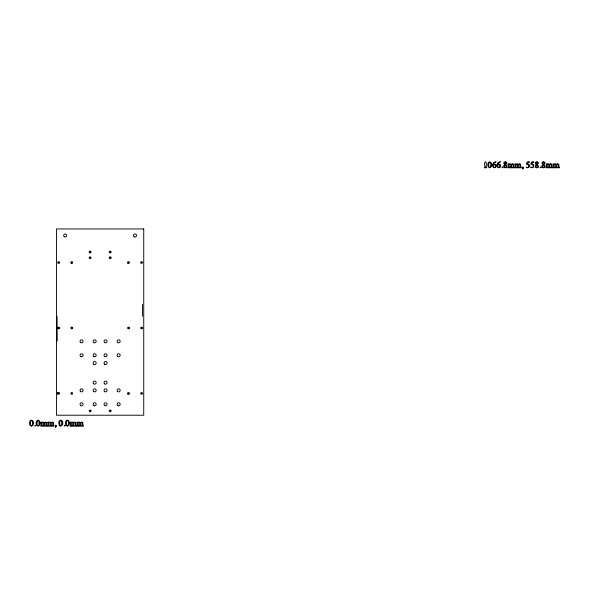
<?xml version="1.0" encoding="UTF-8"?>
<svg xmlns="http://www.w3.org/2000/svg" width="589" height="589" viewBox="0 0 589 589"><rect width="100%" height="100%" fill="white"/><g stroke="black" fill="none" stroke-linecap="round" stroke-linejoin="round"><path stroke-width="0.88" d="M90.058 252.055L90.927 252.055M110.114 252.077L110.99 252.077A0.913 0.913 0 0 1 109.657 252.872A0.913 0.913 0 0 1 109.657 251.282A0.913 0.913 0 0 1 111.034 252.077M90.051 257.739L90.927 257.739A0.876 0.876 0 0 1 89.616 258.497A0.876 0.876 0 0 1 89.616 256.988A0.876 0.876 0 0 1 90.927 257.739M110.128 257.739L110.997 257.739M58.672 262.539L59.541 262.539A0.913 0.913 0 0 0 58.259 261.715A0.913 0.913 0 0 0 58.164 263.298A0.913 0.913 0 0 0 59.585 262.598M71.755 262.539L72.631 262.539M128.468 262.539L129.344 262.539M141.559 262.539L142.428 262.539A0.913 0.913 0 0 1 141.102 263.327A0.913 0.913 0 0 1 141.102 261.744A0.913 0.913 0 0 1 142.472 262.539M58.672 327.977L59.541 327.977A0.876 0.876 0 0 1 58.23 328.728A0.876 0.876 0 0 1 58.23 327.219A0.876 0.876 0 0 1 59.541 327.977M71.755 327.977L72.631 327.977A0.876 0.876 0 0 1 71.321 328.728A0.876 0.876 0 0 1 71.321 327.219A0.876 0.876 0 0 1 72.631 327.977M128.468 327.977L129.344 327.977A0.876 0.876 0 0 1 128.034 328.728A0.876 0.876 0 0 1 128.034 327.219A0.876 0.876 0 0 1 129.344 327.977M141.559 327.977L142.428 327.977A0.876 0.876 0 0 1 141.124 328.728A0.876 0.876 0 0 1 141.124 327.219A0.876 0.876 0 0 1 142.428 327.977M58.672 393.415L59.541 393.415A0.876 0.876 0 0 1 58.23 394.166A0.876 0.876 0 0 1 58.23 392.657A0.876 0.876 0 0 1 59.541 393.415M71.755 393.415L72.631 393.415A0.876 0.876 0 0 1 71.321 394.166A0.876 0.876 0 0 1 71.321 392.657A0.876 0.876 0 0 1 72.631 393.415M128.468 393.415L129.344 393.415M141.559 393.415L142.428 393.415A0.876 0.876 0 0 1 141.124 394.166A0.876 0.876 0 0 1 141.124 392.657A0.876 0.876 0 0 1 142.428 393.415M90.102 410.864L90.978 410.864A0.876 0.876 0 0 1 89.668 411.623A0.876 0.876 0 0 1 89.668 410.113A0.876 0.876 0 0 1 90.978 410.864M110.15 410.864L111.019 410.864A0.876 0.876 0 0 1 109.709 411.623A0.876 0.876 0 0 1 109.709 410.106A0.876 0.876 0 0 1 111.019 410.864M57.037 316.271L57.236 341.016M57.656 392.34L57.67 394.174M142.472 304.454L142.472 316.271M30.451 421.54L30.451 424.794L31.489 425.899L32.366 425.199L32.461 421.503L31.46 420.332L30.451 421.54M37.1 421.54L37.1 424.794L38.145 425.899L39.014 425.199L39.11 421.503L38.108 420.332L37.1 421.54M59.754 421.54L59.761 424.794L60.8 425.899L61.668 425.199L61.764 421.503L60.763 420.332L59.754 421.54M66.402 421.54L66.41 424.794L67.448 425.899L68.317 425.199L68.412 421.503L67.411 420.332L66.402 421.54M488.745 163.249L488.752 166.51L489.79 167.607L490.659 166.915L490.755 163.219L489.754 162.049L488.745 163.249M43.615 425.022L43.498 425.744C41.444 426.259 46.487 426.259 44.44 425.751L44.315 422.998L45.272 422.468L45.898 422.821L45.868 425.781C43.895 426.222 48.791 426.222 46.833 425.795L46.568 422.571L45.633 422.004L44.234 422.755L43.299 422.004L41.915 422.696C42.636 421.216 39.566 422.747 41.134 422.674L41.046 425.832C39.191 426.208 44.05 426.193 42.062 425.81L41.952 422.99L42.401 422.615L43.527 422.895L43.615 425.022M50.507 425.022L50.396 425.744C48.342 426.259 53.385 426.259 51.339 425.751L51.214 422.998L52.163 422.468L52.796 422.821L52.767 425.781C50.794 426.222 55.683 426.222 53.732 425.795L53.459 422.571L52.531 422.004L51.133 422.755L50.19 422.004L48.813 422.696C49.528 421.216 46.457 422.747 48.033 422.674L47.945 425.832C46.089 426.208 50.941 426.193 48.961 425.81L48.843 422.99L49.299 422.615L50.418 422.895L50.507 425.022M72.918 425.022L72.8 425.744C70.754 426.259 75.79 426.259 73.743 425.751L73.625 422.998L74.575 422.468L75.201 422.821L75.171 425.781C73.198 426.222 78.094 426.222 76.136 425.795L75.871 422.571L74.936 422.004L73.537 422.755L72.602 422.004L71.217 422.696C71.939 421.216 68.869 422.747 70.437 422.674L70.349 425.832C68.493 426.208 73.353 426.193 71.372 425.81L71.254 422.99L71.703 422.615L72.83 422.895L72.918 425.022M79.809 425.022L79.699 425.744C77.645 426.259 82.688 426.259 80.641 425.751L80.516 422.998L81.466 422.468L82.099 422.821L82.07 425.781C80.097 426.222 84.993 426.222 83.034 425.795L82.762 422.571L81.834 422.004L80.435 422.755L79.493 422.004L78.116 422.696C78.838 421.216 75.767 422.747 77.336 422.674L77.247 425.832C75.392 426.208 80.244 426.193 78.263 425.81L78.153 422.99L78.602 422.615L79.729 422.895L79.809 425.022M510.773 166.739L510.663 167.46C508.609 167.975 513.652 167.968 511.598 167.46L511.48 164.714L512.43 164.184L513.056 164.537L513.026 167.497C511.053 167.939 515.949 167.931 513.998 167.512L513.726 164.287L512.791 163.72L511.399 164.471L510.457 163.72L509.073 164.405C509.794 162.932 506.724 164.464 508.292 164.383L508.204 167.548C506.349 167.917 511.208 167.909 509.227 167.526L509.11 164.706L509.559 164.324L510.685 164.603L510.773 166.739M517.665 166.739L517.554 167.46C515.5 167.975 520.543 167.968 518.497 167.46L518.372 164.714L519.329 164.184L519.954 164.537L519.925 167.497C517.952 167.939 522.848 167.931 520.89 167.512L520.617 164.287L519.689 163.72L518.291 164.471L517.356 163.72L515.971 164.405C516.693 162.947 513.615 164.464 515.191 164.383L515.103 167.548C513.247 167.917 518.099 167.909 516.119 167.526L516.008 164.706L516.457 164.324L517.584 164.603L517.665 166.739M548.941 166.739L548.83 167.46C546.776 167.975 551.819 167.968 549.773 167.46L549.647 164.714L550.597 164.184L551.223 164.537L551.201 167.497C549.228 167.939 554.116 167.931 552.165 167.512L551.893 164.287L550.965 163.72L549.566 164.471L548.624 163.72L547.247 164.405C547.961 162.947 544.891 164.464 546.459 164.383L546.371 167.548C544.516 167.917 549.375 167.909 547.395 167.526L547.277 164.706L547.726 164.324L548.852 164.603L548.941 166.739M555.839 166.739L555.721 167.46C553.667 167.975 558.711 167.968 556.664 167.46L556.539 164.714L557.496 164.184L558.122 164.537L558.092 167.497C556.119 167.939 561.015 167.931 559.057 167.512L558.792 164.287L557.857 163.72L556.458 164.471L555.523 163.72L554.139 164.405C554.86 162.947 551.783 164.464 553.358 164.383L553.27 167.548C551.414 167.917 556.274 167.909 554.286 167.526L554.175 164.706L554.624 164.324L555.751 164.603L555.839 166.739M33.463 423.079L33.198 424.706L31.438 426.141L30.039 425.361L29.45 423.116L29.84 421.194L31.482 420.097L33.028 421.142L33.463 423.079M40.111 423.079L39.846 424.706L38.086 426.141L36.687 425.361L36.098 423.116L36.496 421.194L38.13 420.097L39.677 421.142L40.111 423.079M62.765 423.079L62.5 424.706L60.748 426.141L59.342 425.361L58.753 423.116L59.15 421.194L60.785 420.097L62.331 421.142L62.765 423.079M69.414 423.079L69.149 424.706L67.396 426.141L65.99 425.361L65.401 423.116L65.799 421.194L67.433 420.097L68.979 421.142L69.414 423.079M491.756 164.795L491.491 166.422L489.739 167.85L488.333 167.077L487.744 164.832L488.141 162.91L489.776 161.813L491.322 162.858L491.756 164.795M493.354 164.765L493.523 166.923L494.473 167.6L495.224 167.166L495.275 165.111L494.245 164.368L493.354 164.765M497.786 164.765L497.955 166.923L498.905 167.6L499.656 167.166L499.708 165.111L498.677 164.368L497.786 164.765M504.493 165.612L504.633 167.276L506.165 167.35L506.15 165.892L505.038 165.001L504.493 165.612M536.019 165.612L536.152 167.276L537.683 167.35L537.669 165.892L536.557 165.001L536.019 165.612M542.668 165.612L542.8 167.276L544.332 167.35L544.317 165.892L543.205 165.001L542.668 165.612M526.411 164.022L527.81 164.405L529.003 166.017L528.635 167.099L527.759 167.534L526.5 166.982L526.117 167.305L527.236 167.865L528.959 167.224L529.482 164.817L527.067 163.359L527.435 162.601C530.048 163.381 530.38 160.664 527.376 161.909L526.426 163.978M530.844 164.022L532.242 164.405L533.435 166.017L533.067 167.099L532.191 167.534L530.932 166.982L530.549 167.305L531.668 167.865L533.391 167.224L533.914 164.817L531.499 163.359L531.867 162.601C534.481 163.381 534.812 160.664 531.808 161.909L530.858 163.978M485.122 166.989L484.961 167.497C482.325 167.931 488.627 167.887 486.058 167.541C487.537 158.765 483.002 161.231 485.122 166.989M506.297 163.028L505.465 164.316L504.361 162.903L505.274 162.041L506.297 163.028M537.816 163.028L536.984 164.316L535.88 162.903L536.793 162.041L537.816 163.028M544.464 163.028L543.632 164.316L542.528 162.903L543.441 162.041L544.464 163.028M56.073 426.186L55.418 427.319L56.419 425.965L56.198 425.368L55.3 425.317L55.329 426.002L56.073 426.186M523.231 167.902L522.583 169.036L523.577 167.681L523.363 167.085L522.458 167.033L522.487 167.718L523.231 167.902M496.247 165.803L495.739 167.232L494.414 167.865L493.03 167.151L492.404 165.251L493.611 162.63C499.376 160.79 493.287 162.034 493.464 164.346L494.62 163.963L495.776 164.441L496.247 165.803M500.679 165.803L500.171 167.232L498.846 167.865L497.462 167.151L496.836 165.251L498.044 162.63C503.809 160.79 497.72 162.034 497.896 164.346L499.052 163.963L500.208 164.441L500.679 165.803M504 165.472L503.654 166.444L504.155 167.475L505.369 167.865L506.621 167.438L507.092 166.392L505.723 164.493L506.923 163.05L506.511 162.181L505.406 161.798L504.177 162.196L503.698 163.168L504.802 164.817L504 165.472M535.526 165.472L535.173 166.444L535.673 167.475L536.888 167.865L538.147 167.438L538.611 166.392L537.242 164.493L538.442 163.05L538.037 162.181L536.925 161.798L535.696 162.196L535.217 163.168L536.321 164.817L535.526 165.472M542.174 165.472L541.821 166.444L542.322 167.475L543.537 167.865L544.796 167.438L545.259 166.392L543.89 164.493L545.09 163.05L544.685 162.181L543.573 161.798L542.344 162.196L541.865 163.168L542.97 164.817L542.174 165.472M35.738 425.663L35.252 426.156L34.758 425.663L35.252 425.177L35.738 425.663M65.04 425.663L64.554 426.156L64.061 425.663L64.554 425.177L65.04 425.663M502.896 167.379L502.41 167.872L501.916 167.379L502.41 166.893L502.896 167.379M541.07 167.379L540.577 167.872L540.084 167.379L540.577 166.893L541.07 167.379M143.738 228.944L56.485 228.944L56.485 415.223L143.738 415.223L143.738 228.944M104.525 342.445A1.524 1.524 0 0 0 107.058 341.664A1.524 1.524 0 0 0 105.114 339.868A1.524 1.524 0 0 0 104.525 342.445M93.739 342.54A1.524 1.524 0 0 0 96.176 341.517A1.524 1.524 0 0 0 94.071 339.919A1.524 1.524 0 0 0 93.739 342.54M93.754 364.238A1.524 1.524 0 0 0 96.176 363.177A1.524 1.524 0 0 0 94.049 361.609A1.524 1.524 0 0 0 93.754 364.238M89.602 252.85A0.913 0.913 0 0 0 90.971 252.055A0.913 0.913 0 0 0 89.602 251.26A0.913 0.913 0 0 0 89.602 252.85M117.881 405.637A1.524 1.524 0 0 0 120.178 404.326A1.524 1.524 0 0 0 117.896 402.994A1.524 1.524 0 0 0 117.881 405.637M127.923 263.276A0.913 0.913 0 0 0 129.381 262.642A0.913 0.913 0 0 0 128.1 261.7A0.913 0.913 0 0 0 127.923 263.276M134.248 236.815A1.524 1.524 0 0 0 136.538 235.49A1.524 1.524 0 0 0 134.248 234.164A1.524 1.524 0 0 0 134.248 236.815M80.759 356.581A1.524 1.524 0 0 0 83.101 355.336A1.524 1.524 0 0 0 80.855 353.937A1.524 1.524 0 0 0 80.759 356.581M128.012 394.21A0.913 0.913 0 0 0 129.389 393.415A0.913 0.913 0 0 0 128.012 392.62A0.913 0.913 0 0 0 128.012 394.21M109.635 258.512A0.913 0.913 0 0 0 111.041 257.776A0.913 0.913 0 0 0 109.701 256.922A0.913 0.913 0 0 0 109.635 258.512M80.7 342.577A1.524 1.524 0 0 0 83.093 341.458A1.524 1.524 0 0 0 80.929 339.941A1.524 1.524 0 0 0 80.7 342.577M117.623 391.486A1.524 1.524 0 0 0 120.149 390.684A1.524 1.524 0 0 0 118.19 388.902A1.524 1.524 0 0 0 117.623 391.486M104.702 356.544A1.524 1.524 0 0 0 107.088 355.403A1.524 1.524 0 0 0 104.908 353.908A1.524 1.524 0 0 0 104.702 356.544M117.586 342.423A1.524 1.524 0 0 0 120.134 341.701A1.524 1.524 0 0 0 118.242 339.853A1.524 1.524 0 0 0 117.586 342.423M117.601 356.397A1.524 1.524 0 0 0 120.141 355.638A1.524 1.524 0 0 0 118.22 353.82A1.524 1.524 0 0 0 117.601 356.397M93.614 383.756A1.524 1.524 0 0 0 96.147 382.983A1.524 1.524 0 0 0 94.218 381.179A1.524 1.524 0 0 0 93.614 383.756M93.813 405.593A1.524 1.524 0 0 0 96.184 404.415A1.524 1.524 0 0 0 93.982 402.95A1.524 1.524 0 0 0 93.813 405.593M104.709 405.585A1.524 1.524 0 0 0 107.088 404.429A1.524 1.524 0 0 0 104.901 402.95A1.524 1.524 0 0 0 104.709 405.585M93.828 356.566A1.524 1.524 0 0 0 96.184 355.366A1.524 1.524 0 0 0 93.968 353.923A1.524 1.524 0 0 0 93.828 356.566M93.614 391.471A1.524 1.524 0 0 0 96.147 390.713A1.524 1.524 0 0 0 94.225 388.895A1.524 1.524 0 0 0 93.614 391.471M64.275 236.697A1.524 1.524 0 0 0 66.726 235.696A1.524 1.524 0 0 0 64.635 234.076A1.524 1.524 0 0 0 64.275 236.697M104.746 383.925A1.524 1.524 0 0 0 107.095 382.703A1.524 1.524 0 0 0 104.857 381.282A1.524 1.524 0 0 0 104.746 383.925M104.489 364.083A1.524 1.524 0 0 0 107.043 363.398A1.524 1.524 0 0 0 105.173 361.528A1.524 1.524 0 0 0 104.489 364.083M80.524 391.471A1.524 1.524 0 0 0 83.056 390.713A1.524 1.524 0 0 0 81.135 388.895A1.524 1.524 0 0 0 80.524 391.471M104.592 391.538A1.524 1.524 0 0 0 107.073 390.61A1.524 1.524 0 0 0 105.033 388.931A1.524 1.524 0 0 0 104.592 391.538M80.509 405.416A1.524 1.524 0 0 0 83.049 404.695A1.524 1.524 0 0 0 81.157 402.847A1.524 1.524 0 0 0 80.509 405.416M71.298 263.327A0.913 0.913 0 0 0 72.675 262.539A0.913 0.913 0 0 0 71.298 261.744A0.913 0.913 0 0 0 71.298 263.327"/></g></svg>
